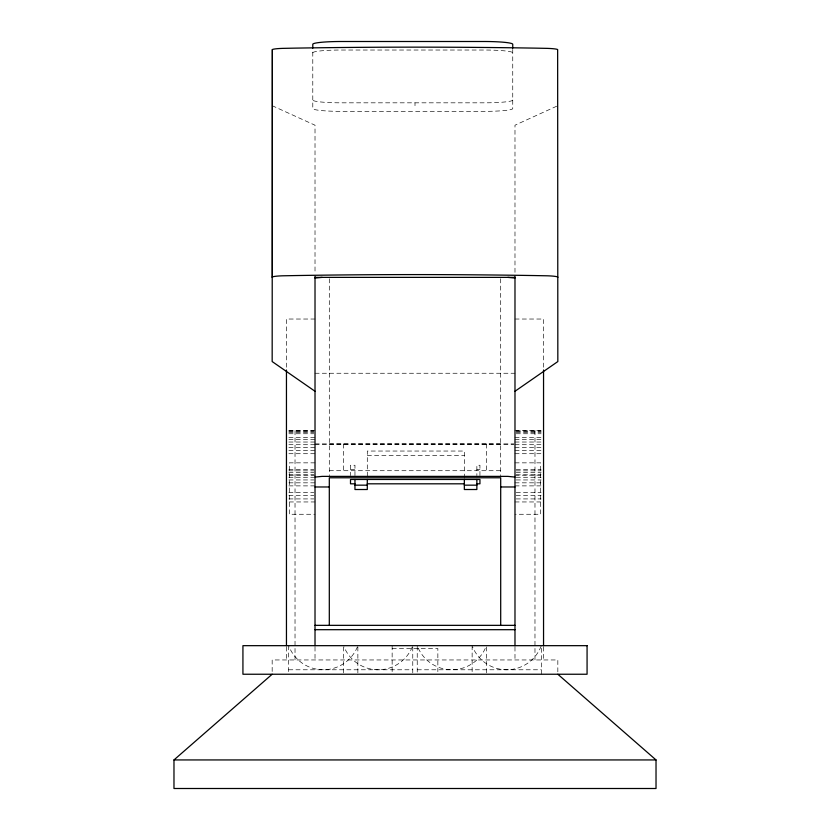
<?xml version="1.0" encoding="UTF-8"?>
<svg xmlns="http://www.w3.org/2000/svg" width="830" height="830" viewBox="0 0 830 830"><rect width="100%" height="100%" fill="white"/><g stroke="black" fill="none" stroke-linecap="round" stroke-linejoin="round"><path stroke-width="0.62" stroke-dasharray="4.15 3.11" d="M556.671 106.219L514.984 125.206L514.984 273.879M315.016 319.031L286.454 319.031L286.454 369.589M514.984 319.031L543.546 319.031L543.546 369.589M315.016 373.251L514.984 373.251M288.902 430.677L315.016 430.677M514.984 430.656L541.098 430.656M288.902 430.884L313.771 430.884M516.229 430.884L541.098 430.884M288.902 431.486L313.771 431.486M516.229 431.486L541.098 431.486M288.902 432.44L313.771 432.44M516.229 432.44L541.098 432.44M288.902 433.748L313.771 433.748M516.229 433.748L541.098 433.748M288.902 437.327L315.016 437.327M514.984 437.327L541.098 437.327M288.902 439.547L315.016 439.547M514.984 439.547L541.098 439.547M288.902 442.027L315.016 442.027M514.984 442.027L541.098 442.027M315.016 443.884L513.791 443.884M329.303 444.009L500.698 444.009M315.016 444.341L513.791 444.341M288.902 444.714L315.016 444.714M514.984 444.714L541.098 444.714M288.902 447.588L315.016 447.588M514.984 447.588L541.098 447.588M288.902 450.597L315.016 450.597M514.984 450.597L541.098 450.597M288.902 453.709L315.016 453.709M514.984 453.709L541.098 453.709M367.296 455.39L464.344 455.39M315.016 462.85L289.307 462.85L289.307 514.268L315.016 514.268M514.984 462.85L540.693 462.85L540.693 514.268L514.984 514.268M288.902 469.334L313.771 469.334M516.229 469.334L541.098 469.334M350.499 469.604L354.96 469.604M476.866 469.604L479.937 469.604M329.303 470.714L500.698 470.714M288.902 470.849L313.771 470.849M516.229 470.849L541.098 470.849M288.902 472.695L313.771 472.695M516.229 472.695L541.098 472.695M288.902 474.843L313.771 474.843M516.229 474.843L541.098 474.843M289.307 475.175L315.016 475.175M514.984 475.175L540.693 475.175M288.902 477.271L313.771 477.271M516.229 477.271L541.098 477.271M288.902 479.948L313.771 479.948M516.229 479.948L541.098 479.948M288.902 482.832L315.016 482.832M514.984 482.832L541.098 482.832M288.902 485.882L315.016 485.882M514.984 485.882L541.098 485.882M288.902 492.325L313.771 492.325M516.229 492.325L541.098 492.325M288.902 495.624L313.771 495.624M516.229 495.624L541.098 495.624M288.902 498.923L313.771 498.923M516.229 498.923L541.098 498.923M289.307 501.953L315.016 501.953M514.984 501.953L540.693 501.953M392.144 648.531L437.856 648.531L437.856 671.667M288.684 669.779L412.769 669.779M417.231 669.779L541.316 669.779M272.167 105.69L315.016 125.206L315.016 273.879M557.833 671.854L557.833 659.954L272.167 659.954L272.167 671.854M543.546 646.995L543.546 659.954M541.316 674.24L541.316 645.667A36.873 36.873 0 0 1 472.581 646.829M534.976 430.656L534.976 659.954M514.984 646.995L514.984 659.954M512.743 49.478L512.743 108.564A28.562 2.791 0 0 1 484.181 111.355L341.358 111.355A28.562 2.791 0 0 1 312.786 108.564L312.786 49.437M500.698 278.766L500.698 475.683M486.411 444.009L486.411 470.714M486.411 646.912L486.411 674.24M479.937 475.59L479.937 465.257L476.866 465.257L476.866 475.59M472.135 645.667L472.135 672.01M464.344 478.173L464.344 451.043L367.296 451.043L367.296 478.173M417.231 672.01L417.231 645.667A36.873 36.873 0 0 0 486.411 645.667M415 102.899L415 105.69M412.769 646.912L412.769 674.24M392.144 645.667L392.144 671.667M357.865 646.912L357.865 674.24M354.96 475.59L354.96 465.257L350.499 465.257L350.499 475.59M343.589 444.009L343.589 470.714M343.589 646.912L343.589 674.24M329.303 278.766L329.303 475.683M315.016 646.995L315.016 659.954M295.024 430.656L295.024 659.954M288.684 645.667L288.684 674.24M286.454 646.995L286.454 659.954M357.419 646.829A36.873 36.873 0 0 1 289.141 646.829M412.323 646.829A36.873 36.873 0 0 1 344.035 646.829M312.786 52.819A28.562 2.791 0 0 1 341.358 50.028L484.181 50.028A28.562 2.791 0 0 1 512.743 52.819M512.743 100.036A28.562 2.791 0 0 1 484.181 102.827L341.358 102.827A28.562 2.791 0 0 1 312.786 100.036"/><path stroke-width="1.25" d="M514.984 391.272L557.833 361.558L557.646 49.541A15.614 1.525 0 0 0 547.541 48.379L534.261 48.119A721.28 70.384 0 0 0 295.739 48.119L282.459 48.379A15.614 1.525 0 0 0 272.354 49.541L272.167 361.558L315.016 391.272M557.833 674.24L656.022 759.938L656.022 788.5L173.978 788.5L173.978 759.938L272.167 674.24M315.016 278.071L322.165 277.376M315.016 477.074L322.165 476.379L507.836 476.379L514.984 477.074M315.016 277.376L514.984 277.376M354.96 483.817L350.499 483.817L350.499 479.47L479.937 479.47L479.937 483.817L476.866 483.817M367.296 483.817L464.344 483.817M354.96 485.156L367.296 485.156M464.344 485.156L476.866 485.156M315.016 486.971L329.303 486.971M500.698 486.971L514.984 486.971M315.016 625.343L514.984 625.343M315.016 629.69L514.984 629.69M173.978 759.938L656.022 759.938M507.836 277.376L514.984 278.071M543.546 370.014L543.546 645.782M514.984 276.463L514.984 645.782M512.743 48.181L512.743 44.291A28.562 2.791 0 0 0 484.181 41.5L341.358 41.5A28.562 2.791 0 0 0 312.786 44.291L312.786 48.15M500.698 625.343L500.698 477.779L329.303 477.779L329.303 625.343M476.866 479.47L476.866 489.513L464.344 489.513L464.344 479.47M367.296 479.47L367.296 489.513L354.96 489.513L354.96 479.47M315.016 276.463L315.016 645.782M286.454 370.014L286.454 645.782M272.354 49.541L272.354 276.981M557.833 277.376A15.614 1.525 0 0 0 547.541 275.809L534.261 275.56A721.28 70.384 0 0 0 295.739 275.56L282.459 275.809A15.614 1.525 0 0 0 272.167 277.376M587.069 645.667L242.931 645.667L242.931 674.24L587.069 674.24L587.069 645.667"/></g></svg>
